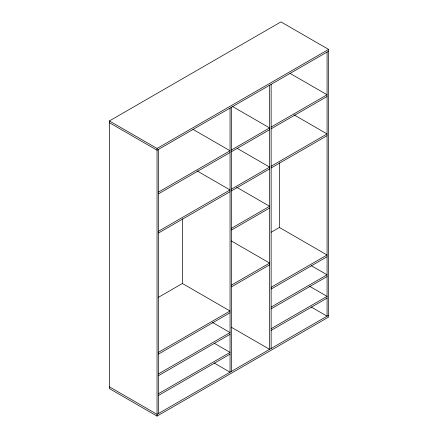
<?xml version="1.0" encoding="UTF-8"?>
<svg xmlns="http://www.w3.org/2000/svg" width="438" height="438" viewBox="0 0 438 438"><rect width="100%" height="100%" fill="white"/><g stroke="black" fill="none" stroke-linecap="round" stroke-linejoin="round"><path stroke-width="0.66" d="M109.396 120.943L280.95 21.9L328.604 49.412L328.604 317.057L157.05 416.1L109.396 388.588L109.396 120.943L157.05 148.455L328.604 49.412M328.604 51.175L157.05 150.218L109.396 122.706M158.578 192.036L230.054 150.771L192.994 129.369M231.582 149.889L269.622 127.923L232.556 106.527M271.144 127.047L327.076 94.756L290.016 73.354M158.578 193.799L230.054 152.528M231.582 151.647L269.622 129.686M271.144 128.805L327.076 96.513M158.578 231.215L230.054 189.944L197.111 170.924M231.582 189.068L269.622 167.102L237.265 148.422M271.144 166.221L327.076 133.929L294.133 114.909M158.578 232.978L230.054 191.707M231.582 190.826L269.622 168.865M271.144 167.984L327.076 135.692M231.582 228.242L269.622 206.282L236.673 187.261M231.582 230.005L269.622 208.045M158.184 297.473L182.405 283.49L230.054 311.002L158.578 352.272M271.182 232.233L279.422 227.475L327.076 254.987L271.144 287.279M231.582 285.029L269.622 263.068L231.379 240.988M231.582 286.791L269.622 264.826M158.578 354.03L230.054 312.765M271.144 289.042L327.076 256.75M271.144 307.087L327.076 274.796L311.194 265.625M158.578 373.838L230.054 332.573L212.408 322.384M271.144 308.85L327.076 276.559M158.578 375.601L230.054 334.331M158.578 393.647L230.054 352.382L214.171 343.211M271.144 328.659L327.076 296.367L309.431 286.178M158.578 395.41L230.054 354.139M271.144 330.416L327.076 298.125M328.604 315.294L157.05 414.337L109.396 386.825M311.194 307.005L327.076 316.176L327.076 52.051M231.379 327.268L269.622 349.349L269.622 85.224M214.171 363.02L230.054 372.19L230.054 108.071M279.422 162.761L279.422 227.765M271.144 84.342L271.144 348.467M231.582 107.19L231.582 371.309M182.405 218.776L182.405 283.78M158.578 149.336L158.578 413.461M157.05 148.455L157.05 416.1"/></g></svg>
